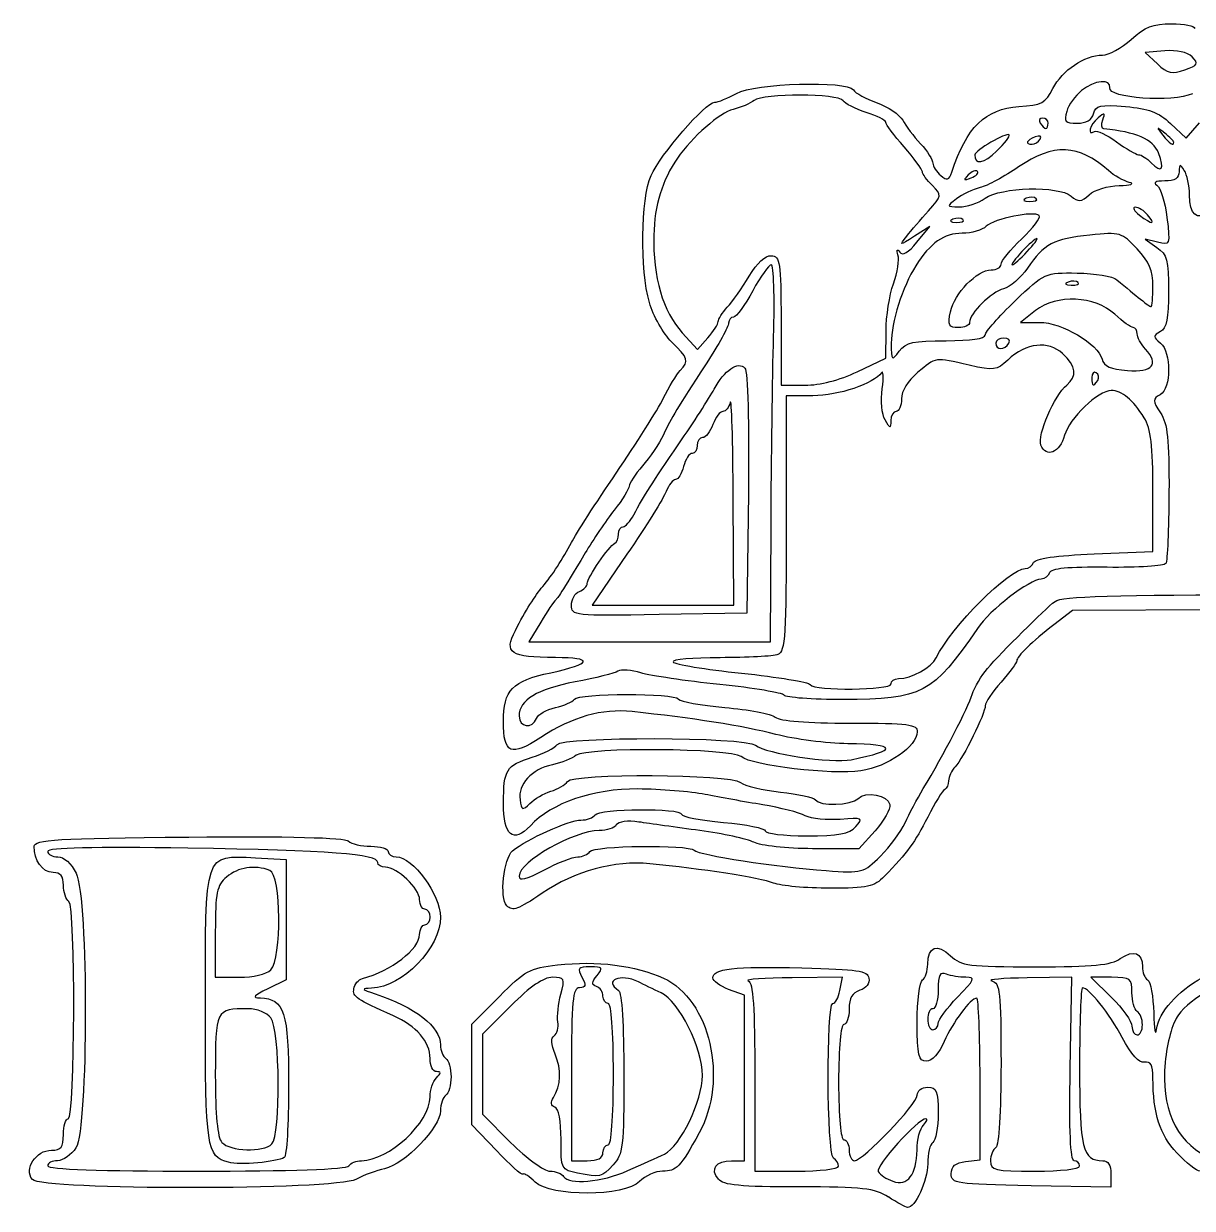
# Model space of a CAD drawing. Extents: x 2.03 to 5.27, y 7.1 to 8.91.
# Drawn here: x 2.029 to 2.773, y 7.865 to 8.618 of the extents above; entities that cross this region are included whole.
import ezdxf

# ---------------------------------------------------------------- set-up
doc = ezdxf.new("R2010")
doc.units = 0
doc.layers.add('Layer_1', color=7, linetype='CONTINUOUS')

msp = doc.modelspace()

# ---------------------------------------------------------------- linework, layer by layer
at = {"layer": 'Layer_1', "color": 7}
for p, q in [((2.755092, 8.601119), (2.742599, 8.600082)), ((2.742599, 8.600082), (2.75038, 8.592868)), ((2.772486, 8.597255), (2.772486, 8.597256)), ((2.68085, 8.555082), (2.68085, 8.555082)), ((2.758762, 8.554911), (2.768641, 8.545678)), ((2.768641, 8.545678), (2.777154, 8.55538)), ((2.656046, 8.547664), (2.656046, 8.547664)), ((2.675826, 8.545044), (2.675826, 8.545044)), ((2.76085, 8.543007), (2.76085, 8.543007)), ((2.751061, 8.536193), (2.751061, 8.536193)), ((2.635938, 8.524438), (2.635938, 8.524438)), ((2.640693, 8.507347), (2.640693, 8.507347)), ((2.673281, 8.507097), (2.673281, 8.507097)), ((2.626614, 8.493763), (2.626614, 8.493763)), ((2.744183, 8.496754), (2.744183, 8.496749)), ((2.60557, 8.489478), (2.59571, 8.483171)), ((2.597377, 8.479455), (2.60557, 8.489478)), ((2.750543, 8.47932), (2.742516, 8.481277)), ((2.742516, 8.481277), (2.750016, 8.476107)), ((2.667516, 8.473416), (2.667516, 8.473416)), ((2.699947, 8.453763), (2.699947, 8.453763)), ((2.672813, 8.435911), (2.663284, 8.428416)), ((2.51085, 8.429367), (2.51085, 8.38841)), ((2.663284, 8.428416), (2.675472, 8.428416)), ((2.447977, 8.421777), (2.457787, 8.411035)), ((2.457787, 8.411035), (2.464319, 8.418566)), ((2.577516, 8.405566), (2.577663, 8.422824)), ((2.615993, 8.416749), (2.615993, 8.416749)), ((2.65585, 8.415083), (2.65585, 8.415083)), ((2.742808, 8.411426), (2.742808, 8.411426)), ((2.559389, 8.396991), (2.577516, 8.405566)), ((2.55939, 8.396985), (2.559389, 8.396991)), ((2.51085, 8.38841), (2.526056, 8.38841)), ((2.712374, 8.391519), (2.712374, 8.391519)), ((2.531179, 8.381748), (2.514182, 8.381748)), ((2.514182, 8.381748), (2.514182, 8.300438)), ((2.747516, 8.282605), (2.747516, 8.320628)), ((2.48085, 8.248415), (2.480463, 8.315916)), ((2.480463, 8.315916), (2.480463, 8.315916)), ((2.49008, 8.319851), (2.489183, 8.243415)), ((2.504183, 8.225082), (2.504507, 8.299249)), ((2.504507, 8.299249), (2.504507, 8.299249)), ((2.710202, 8.281068), (2.747516, 8.282605)), ((2.412787, 8.280851), (2.39064, 8.248415)), ((2.377516, 8.248439), (2.377516, 8.248439)), ((2.39064, 8.248415), (2.435745, 8.248415)), ((2.435745, 8.248415), (2.48085, 8.248415)), ((2.69638, 8.245007), (2.684567, 8.235997)), ((2.832782, 8.245879), (2.69638, 8.245007)), ((2.357902, 8.237582), (2.350306, 8.225082)), ((2.489183, 8.243415), (2.433349, 8.242501)), ((2.350306, 8.225082), (2.427244, 8.225082)), ((2.427244, 8.225082), (2.504183, 8.225082)), ((2.580849, 8.198415), (2.58085, 8.198415)), ((2.570747, 8.104964), (2.560432, 8.093412)), ((2.176309, 8.08776), (2.19585, 8.086749)), ((2.19585, 8.086749), (2.19585, 8.048447)), ((2.38146, 8.088412), (2.38146, 8.088415)), ((2.560432, 8.093412), (2.530864, 8.093563)), ((2.336406, 8.057305), (2.336405, 8.057304)), ((2.19585, 8.048447), (2.19585, 8.010145)), ((2.150849, 8.040524), (2.150849, 8.011749)), ((2.150849, 8.011749), (2.166087, 8.011749)), ((2.186087, 8.016511), (2.186088, 8.016511)), ((2.549925, 8.011745), (2.517888, 8.011482)), ((2.548332, 8.003412), (2.549925, 8.011745)), ((2.69585, 8.011757), (2.667517, 8.011366)), ((2.694868, 7.95342), (2.69585, 8.011757)), ((2.721112, 8.011749), (2.70804, 8.011749)), ((2.70804, 8.011749), (2.721112, 7.998935)), ((2.19585, 8.010145), (2.184183, 8.00444)), ((2.487517, 8.000287), (2.477517, 8.004062)), ((2.314183, 7.981892), (2.331683, 7.999622)), ((2.487517, 7.947685), (2.487517, 8.000287)), ((2.338965, 7.993633), (2.320849, 7.975517)), ((2.314183, 7.949913), (2.314183, 7.981892)), ((2.61085, 7.982442), (2.61085, 7.982442)), ((2.74085, 7.981552), (2.74085, 7.981552)), ((2.320849, 7.975517), (2.320849, 7.950082)), ((2.314183, 7.917934), (2.314183, 7.949913)), ((2.320849, 7.950082), (2.320849, 7.924647)), ((2.377516, 7.950082), (2.377516, 7.895082)), ((2.487517, 7.895082), (2.487517, 7.947685)), ((2.494183, 7.948134), (2.494183, 7.888412)), ((2.637517, 7.895524), (2.637517, 7.94697)), ((2.320849, 7.924647), (2.338965, 7.906531)), ((2.329737, 7.901507), (2.314183, 7.917934)), ((2.18685, 7.905749), (2.18685, 7.905749)), ((2.397516, 7.900082), (2.397517, 7.900082)), ((2.597411, 7.901912), (2.597411, 7.901912)), ((2.159266, 7.894049), (2.159266, 7.894049)), ((2.23585, 7.891749), (2.23585, 7.891749)), ((2.377516, 7.895082), (2.387516, 7.895082)), ((2.47938, 7.895082), (2.487517, 7.895082)), ((2.547516, 7.891548), (2.547517, 7.891548)), ((2.62835, 7.89447), (2.637517, 7.895524)), ((2.70085, 7.891748), (2.70085, 7.891749)), ((2.0344, 7.883152), (2.0344, 7.883154)), ((2.413386, 7.888748), (2.413386, 7.888748)), ((2.494183, 7.888412), (2.52085, 7.888412)), ((2.72085, 7.886662), (2.72085, 7.878242)), ((2.354461, 7.881471), (2.354461, 7.881471)), ((2.72085, 7.878242), (2.670017, 7.879162)), ((2.579183, 7.871975), (2.579183, 7.871971))]:
    msp.add_line(p, q, dxfattribs=at)
for points in [[(2.733646, 8.608415), (2.742366, 8.61638), (2.747606, 8.618415), (2.759389, 8.618415)], [(2.759389, 8.618415), (2.767526, 8.618415), (2.774184, 8.617078), (2.774184, 8.615443)], [(2.715378, 8.598415), (2.719404, 8.598415), (2.727625, 8.602915), (2.733646, 8.608415)], [(2.772486, 8.597256), (2.769444, 8.600298), (2.762849, 8.601762), (2.755092, 8.601119)], [(2.6839, 8.57716), (2.689759, 8.588705), (2.704139, 8.598415), (2.715378, 8.598415)], [(2.75038, 8.592868), (2.756902, 8.58682), (2.759715, 8.586195), (2.767773, 8.589004)], [(2.767773, 8.589004), (2.776231, 8.591953), (2.776797, 8.592944), (2.772486, 8.597255)], [(2.482517, 8.574064), (2.494225, 8.580629), (2.552945, 8.582373), (2.556875, 8.576271)], [(2.662233, 8.565704), (2.67677, 8.56663), (2.679211, 8.567921), (2.6839, 8.57716)], [(2.720017, 8.57766), (2.721232, 8.583625), (2.710326, 8.582522), (2.702038, 8.575841)], [(2.772714, 8.573838), (2.760175, 8.568017), (2.718665, 8.571028), (2.720017, 8.57766)], [(2.468659, 8.568436), (2.470781, 8.568446), (2.477017, 8.57098), (2.482517, 8.574064)], [(2.493766, 8.569623), (2.491246, 8.567628), (2.48522, 8.565051), (2.480377, 8.563897)], [(2.550323, 8.569428), (2.547355, 8.574007), (2.499515, 8.574173), (2.493766, 8.569623)], [(2.565017, 8.561968), (2.558142, 8.564209), (2.551529, 8.567566), (2.550323, 8.569428)], [(2.556875, 8.576271), (2.558145, 8.574301), (2.564943, 8.570627), (2.571983, 8.568107)], [(2.702038, 8.575841), (2.698109, 8.572674), (2.693883, 8.566707), (2.692647, 8.562582)], [(2.428126, 8.521748), (2.433953, 8.535093), (2.462873, 8.568405), (2.468659, 8.568436)], [(2.480377, 8.563897), (2.472013, 8.561903), (2.454117, 8.546247), (2.44495, 8.532905)], [(2.577517, 8.555615), (2.577517, 8.556868), (2.571892, 8.559726), (2.565017, 8.561968)], [(2.571983, 8.568107), (2.579022, 8.565588), (2.586355, 8.560587), (2.588277, 8.556994)], [(2.619466, 8.523873), (2.628817, 8.552498), (2.64093, 8.564345), (2.662233, 8.565704)], [(2.692647, 8.562582), (2.690712, 8.556121), (2.691629, 8.555082), (2.699271, 8.555082)], [(2.709733, 8.56117), (2.711101, 8.566403), (2.713962, 8.567039), (2.730104, 8.565701)], [(2.71557, 8.55722), (2.717326, 8.561795), (2.716838, 8.562001), (2.712593, 8.558479)], [(2.730104, 8.565701), (2.744723, 8.564488), (2.751071, 8.562098), (2.758762, 8.554911)], [(2.589119, 8.54004), (2.582738, 8.547353), (2.577517, 8.554362), (2.577517, 8.555615)], [(2.588277, 8.556994), (2.5902, 8.553401), (2.595316, 8.546642), (2.599645, 8.541973)], [(2.67732, 8.558416), (2.675378, 8.558416), (2.674717, 8.556916), (2.67585, 8.555082)], [(2.67585, 8.555082), (2.676983, 8.553249), (2.678572, 8.551749), (2.67938, 8.551749)], [(2.68085, 8.555082), (2.68085, 8.556916), (2.679262, 8.558416), (2.67732, 8.558416)], [(2.67938, 8.551749), (2.680189, 8.551749), (2.68085, 8.553249), (2.68085, 8.555082)], [(2.699271, 8.555082), (2.705056, 8.555082), (2.708694, 8.557199), (2.709733, 8.56117)], [(2.712593, 8.558479), (2.7073, 8.554086), (2.705403, 8.546715), (2.710353, 8.549775)], [(2.716327, 8.551494), (2.714756, 8.551634), (2.714415, 8.554211), (2.71557, 8.55722)], [(2.656046, 8.547664), (2.654283, 8.549427), (2.634183, 8.537709), (2.634183, 8.534919)], [(2.648084, 8.537293), (2.653234, 8.542226), (2.656817, 8.546893), (2.656046, 8.547664)], [(2.67269, 8.546354), (2.666915, 8.544138), (2.665859, 8.541749), (2.670653, 8.541749)], [(2.675826, 8.545044), (2.676994, 8.546934), (2.675656, 8.547492), (2.67269, 8.546354)], [(2.710353, 8.549775), (2.711913, 8.550739), (2.718204, 8.547827), (2.724334, 8.543305)], [(2.751061, 8.536193), (2.747806, 8.544756), (2.736623, 8.549682), (2.716327, 8.551494)], [(2.755017, 8.548841), (2.74973, 8.552987), (2.749612, 8.552869), (2.753758, 8.547582)], [(2.753758, 8.547582), (2.758113, 8.54203), (2.76085, 8.540264), (2.76085, 8.543007)], [(2.76085, 8.543007), (2.76085, 8.5437), (2.758225, 8.546325), (2.755017, 8.548841)], [(2.600786, 8.524243), (2.600753, 8.525618), (2.595501, 8.532727), (2.589119, 8.54004)], [(2.599645, 8.541973), (2.603975, 8.537303), (2.607517, 8.531777), (2.607517, 8.529691)], [(2.719183, 8.524999), (2.700189, 8.541858), (2.68422, 8.542501), (2.662057, 8.527298)], [(2.670653, 8.541749), (2.672378, 8.541749), (2.674706, 8.543232), (2.675826, 8.545044)], [(2.724334, 8.543305), (2.730464, 8.538782), (2.736795, 8.535082), (2.738403, 8.535082)], [(2.44495, 8.532905), (2.435183, 8.51869), (2.430374, 8.503009), (2.429896, 8.483817)], [(2.634183, 8.534919), (2.634183, 8.528457), (2.639876, 8.529429), (2.648084, 8.537293)], [(2.738403, 8.535082), (2.740011, 8.535082), (2.743648, 8.532761), (2.746485, 8.529923)], [(2.746485, 8.529923), (2.753338, 8.52307), (2.755122, 8.525514), (2.751061, 8.536193)], [(2.607162, 8.515431), (2.603691, 8.518903), (2.600821, 8.522868), (2.600786, 8.524243)], [(2.607517, 8.529691), (2.607517, 8.527605), (2.609749, 8.524045), (2.612477, 8.521781)], [(2.612477, 8.521781), (2.616535, 8.518414), (2.617807, 8.518795), (2.619466, 8.523873)], [(2.635938, 8.524438), (2.634912, 8.525465), (2.632222, 8.524441), (2.629961, 8.522162)], [(2.631827, 8.520296), (2.635115, 8.521548), (2.636965, 8.523412), (2.635938, 8.524438)], [(2.662057, 8.527298), (2.653143, 8.521183), (2.6421, 8.515248), (2.637517, 8.514109)], [(2.732517, 8.517469), (2.72885, 8.518355), (2.72285, 8.521744), (2.719183, 8.524999)], [(2.764234, 8.524249), (2.764201, 8.520132), (2.761485, 8.518401), (2.755016, 8.518365)], [(2.767516, 8.525082), (2.764755, 8.529355), (2.764278, 8.529234), (2.764234, 8.524249)], [(2.770798, 8.509446), (2.770765, 8.515296), (2.769293, 8.522332), (2.767516, 8.525082)], [(2.427069, 8.441085), (2.42102, 8.461898), (2.421609, 8.506822), (2.428126, 8.521748)], [(2.629961, 8.522162), (2.626694, 8.51887), (2.627076, 8.518488), (2.631827, 8.520296)], [(2.726112, 8.515469), (2.733301, 8.515682), (2.736183, 8.516582), (2.732517, 8.517469)], [(2.755016, 8.518365), (2.749046, 8.518331), (2.747333, 8.517372), (2.750104, 8.515613)], [(2.604662, 8.499379), (2.613309, 8.508937), (2.613356, 8.509237), (2.607162, 8.515431)], [(2.637517, 8.514109), (2.632933, 8.512971), (2.626183, 8.509771), (2.622517, 8.507)], [(2.640693, 8.507347), (2.650904, 8.5145), (2.68736, 8.51546), (2.6954, 8.508789)], [(2.6954, 8.508789), (2.700192, 8.504812), (2.701823, 8.504929), (2.707008, 8.509623)], [(2.707008, 8.509623), (2.710327, 8.512626), (2.718924, 8.515257), (2.726112, 8.515469)], [(2.750104, 8.515613), (2.752444, 8.514128), (2.755306, 8.504914), (2.756464, 8.495138)], [(2.783208, 8.498962), (2.775706, 8.492774), (2.770859, 8.496869), (2.770798, 8.509446)], [(2.622517, 8.507), (2.615997, 8.502073), (2.616036, 8.501959), (2.624275, 8.501855)], [(2.624275, 8.501855), (2.628909, 8.5018), (2.636297, 8.504268), (2.640693, 8.507347)], [(2.666892, 8.50736), (2.664233, 8.506295), (2.665022, 8.505506), (2.668906, 8.505346)], [(2.673281, 8.507097), (2.672173, 8.508204), (2.669298, 8.508323), (2.666892, 8.50736)], [(2.668906, 8.505346), (2.67242, 8.505202), (2.674388, 8.505989), (2.673281, 8.507097)], [(2.736275, 8.501643), (2.734208, 8.501588), (2.735428, 8.499335), (2.738987, 8.496643)], [(2.744183, 8.496749), (2.741901, 8.499499), (2.738342, 8.501702), (2.736275, 8.501643)], [(2.59085, 8.483249), (2.5936, 8.486764), (2.599816, 8.494022), (2.604662, 8.499379)], [(2.620225, 8.494027), (2.617566, 8.492962), (2.618355, 8.492173), (2.622239, 8.492013)], [(2.626614, 8.493763), (2.625506, 8.494871), (2.622631, 8.494989), (2.620225, 8.494027)], [(2.622239, 8.492013), (2.625752, 8.491868), (2.627721, 8.492656), (2.626614, 8.493763)], [(2.675187, 8.496301), (2.671941, 8.499547), (2.646366, 8.494409), (2.641488, 8.48953)], [(2.664033, 8.481605), (2.671284, 8.488572), (2.676303, 8.495185), (2.675187, 8.496301)], [(2.738987, 8.496643), (2.747299, 8.490356), (2.749452, 8.4904), (2.744183, 8.496754)], [(2.756464, 8.495138), (2.758537, 8.477635), (2.758446, 8.477393), (2.750543, 8.47932)], [(2.641488, 8.48953), (2.639042, 8.487084), (2.632127, 8.485083), (2.626122, 8.485083)], [(2.429896, 8.483817), (2.429239, 8.457391), (2.435701, 8.435217), (2.447977, 8.421777)], [(2.59571, 8.483171), (2.586005, 8.476963), (2.585929, 8.476964), (2.59085, 8.483249)], [(2.586369, 8.473091), (2.588254, 8.470641), (2.591889, 8.472742), (2.597377, 8.479455)], [(2.626122, 8.485083), (2.614529, 8.485083), (2.605928, 8.47906), (2.596648, 8.464444)], [(2.65085, 8.465344), (2.65085, 8.467321), (2.656782, 8.474639), (2.664033, 8.481605)], [(2.673679, 8.481749), (2.672762, 8.481749), (2.668489, 8.477999), (2.664183, 8.473416)], [(2.667516, 8.473416), (2.671822, 8.477999), (2.674595, 8.481749), (2.673679, 8.481749)], [(2.707456, 8.483936), (2.684291, 8.481514), (2.678175, 8.478288), (2.667659, 8.462941)], [(2.737412, 8.475194), (2.727627, 8.48567), (2.726682, 8.485945), (2.707456, 8.483936)], [(2.490531, 8.45778), (2.495628, 8.466347), (2.500786, 8.471083), (2.504698, 8.470788)], [(2.582406, 8.452978), (2.584935, 8.460071), (2.586227, 8.468321), (2.585279, 8.471312)], [(2.585279, 8.471312), (2.584202, 8.474707), (2.584611, 8.475375), (2.586369, 8.473091)], [(2.664183, 8.473416), (2.659877, 8.468833), (2.657104, 8.465083), (2.658021, 8.465083)], [(2.658021, 8.465083), (2.658938, 8.465083), (2.663211, 8.468833), (2.667516, 8.473416)], [(2.747516, 8.451397), (2.747516, 8.461249), (2.745081, 8.466985), (2.737412, 8.475194)], [(2.750016, 8.476107), (2.756557, 8.471597), (2.757516, 8.468024), (2.757516, 8.448175)], [(2.50469, 8.465082), (2.503161, 8.465082), (2.497827, 8.457582), (2.492838, 8.448416)], [(2.506152, 8.419249), (2.506877, 8.444457), (2.506218, 8.465082), (2.50469, 8.465082)], [(2.504698, 8.470788), (2.51032, 8.470365), (2.51085, 8.466793), (2.51085, 8.429367)], [(2.596648, 8.464444), (2.588165, 8.451084), (2.580939, 8.428284), (2.581004, 8.415083)], [(2.64467, 8.461749), (2.648069, 8.461749), (2.65085, 8.463367), (2.65085, 8.465344)], [(2.476683, 8.438026), (2.479892, 8.441482), (2.486123, 8.450371), (2.490531, 8.45778)], [(2.618703, 8.435183), (2.621032, 8.446827), (2.635617, 8.461749), (2.64467, 8.461749)], [(2.667659, 8.462941), (2.663401, 8.456727), (2.656542, 8.450795), (2.652417, 8.44976)], [(2.659793, 8.442019), (2.678668, 8.460018), (2.678809, 8.460082), (2.699359, 8.459786)], [(2.699359, 8.459786), (2.710702, 8.459622), (2.722053, 8.457719), (2.724583, 8.455557)], [(2.492838, 8.448416), (2.487849, 8.439249), (2.482361, 8.431749), (2.480642, 8.431749)], [(2.577663, 8.422824), (2.577741, 8.432316), (2.579878, 8.445885), (2.582406, 8.452978)], [(2.652417, 8.44976), (2.644623, 8.447804), (2.63085, 8.434157), (2.63085, 8.428391)], [(2.693558, 8.454027), (2.690899, 8.452962), (2.691689, 8.452173), (2.695572, 8.452013)], [(2.699947, 8.453763), (2.698839, 8.454871), (2.695964, 8.454989), (2.693558, 8.454027)], [(2.695572, 8.452013), (2.699086, 8.451868), (2.701055, 8.452656), (2.699947, 8.453763)], [(2.724583, 8.455557), (2.736802, 8.445114), (2.745312, 8.438416), (2.74636, 8.438416)], [(2.74636, 8.438416), (2.746996, 8.438416), (2.747516, 8.444257), (2.747516, 8.451397)], [(2.441143, 8.416085), (2.435906, 8.42122), (2.429572, 8.43247), (2.427069, 8.441085)], [(2.64085, 8.420353), (2.64085, 8.422334), (2.649374, 8.432084), (2.659793, 8.442019)], [(2.723321, 8.433546), (2.710621, 8.445322), (2.686229, 8.446464), (2.672813, 8.435911)], [(2.757516, 8.448175), (2.757516, 8.430999), (2.756237, 8.424698), (2.752306, 8.422497)], [(2.47085, 8.42892), (2.47085, 8.430473), (2.473475, 8.434571), (2.476683, 8.438026)], [(2.623766, 8.425083), (2.617658, 8.425083), (2.616961, 8.426473), (2.618703, 8.435183)], [(2.734982, 8.425082), (2.733589, 8.425082), (2.728341, 8.428891), (2.723321, 8.433546)], [(2.477516, 8.427897), (2.477516, 8.425778), (2.471071, 8.414153), (2.463194, 8.402063)], [(2.464319, 8.418566), (2.467911, 8.422708), (2.47085, 8.427367), (2.47085, 8.42892)], [(2.480642, 8.431749), (2.478923, 8.431749), (2.477516, 8.430015), (2.477516, 8.427897)], [(2.63085, 8.428391), (2.63085, 8.426571), (2.627662, 8.425083), (2.623766, 8.425083)], [(2.675472, 8.428416), (2.689413, 8.428416), (2.712618, 8.414762), (2.715153, 8.405067)], [(2.504507, 8.299249), (2.504685, 8.340041), (2.505425, 8.394041), (2.506152, 8.419249)], [(2.615993, 8.416749), (2.631583, 8.416749), (2.64085, 8.418093), (2.64085, 8.420353)], [(2.652713, 8.418416), (2.649855, 8.418416), (2.647516, 8.416916), (2.647516, 8.415083)], [(2.65585, 8.415083), (2.656983, 8.416916), (2.655572, 8.418416), (2.652713, 8.418416)], [(2.737516, 8.421178), (2.737516, 8.423325), (2.736376, 8.425082), (2.734982, 8.425082)], [(2.742808, 8.411426), (2.739898, 8.414642), (2.737516, 8.419031), (2.737516, 8.421178)], [(2.752306, 8.422497), (2.74758, 8.419853), (2.74758, 8.419179), (2.752306, 8.415257)], [(2.446683, 8.397769), (2.452446, 8.403931), (2.451986, 8.405453), (2.441143, 8.416085)], [(2.581004, 8.415083), (2.58106, 8.403952), (2.581293, 8.403722), (2.586099, 8.410083)], [(2.586099, 8.410083), (2.590346, 8.415703), (2.595038, 8.416749), (2.615993, 8.416749)], [(2.647516, 8.415083), (2.647516, 8.413249), (2.648928, 8.411749), (2.650653, 8.411749)], [(2.650653, 8.411749), (2.652378, 8.411749), (2.654717, 8.413249), (2.65585, 8.415083)], [(2.690016, 8.408515), (2.680962, 8.416996), (2.666771, 8.415343), (2.655184, 8.404457)], [(2.731316, 8.397792), (2.747511, 8.39663), (2.751701, 8.4016), (2.742808, 8.411426)], [(2.752306, 8.415257), (2.759382, 8.409384), (2.759254, 8.386386), (2.752124, 8.382396)], [(2.468244, 8.385866), (2.474883, 8.398037), (2.483388, 8.403877), (2.487902, 8.399364)], [(2.630603, 8.401175), (2.60852, 8.406272), (2.609632, 8.406432), (2.597772, 8.396453)], [(2.655184, 8.404457), (2.648106, 8.397807), (2.64626, 8.397561), (2.630603, 8.401175)], [(2.692683, 8.388554), (2.699516, 8.394225), (2.698693, 8.400387), (2.690016, 8.408515)], [(2.715153, 8.405067), (2.716371, 8.40041), (2.720455, 8.398571), (2.731316, 8.397792)], [(2.435933, 8.380031), (2.439554, 8.387336), (2.444391, 8.395318), (2.446683, 8.397769)], [(2.463194, 8.402063), (2.444189, 8.372894), (2.441552, 8.368508), (2.435959, 8.356749)], [(2.487902, 8.399364), (2.489656, 8.397609), (2.490592, 8.363438), (2.49008, 8.319851)], [(2.526056, 8.38841), (2.535472, 8.38841), (2.548167, 8.391676), (2.55939, 8.396985)], [(2.574787, 8.396401), (2.569965, 8.389323), (2.547421, 8.381748), (2.531179, 8.381748)], [(2.575235, 8.386136), (2.576238, 8.393615), (2.576037, 8.398235), (2.574787, 8.396401)], [(2.597772, 8.396453), (2.591542, 8.39121), (2.587516, 8.384668), (2.587516, 8.379786)], [(2.71146, 8.396372), (2.709902, 8.397334), (2.708627, 8.395939), (2.708627, 8.393269)], [(2.712374, 8.391519), (2.713428, 8.393225), (2.713017, 8.395409), (2.71146, 8.396372)], [(2.676196, 8.350382), (2.673846, 8.356505), (2.684898, 8.382093), (2.692683, 8.388554)], [(2.708627, 8.393269), (2.708627, 8.387648), (2.709679, 8.387157), (2.712374, 8.391519)], [(2.44585, 8.351121), (2.455016, 8.364456), (2.465094, 8.380091), (2.468244, 8.385866)], [(2.480463, 8.315916), (2.480251, 8.353041), (2.479391, 8.380791), (2.478552, 8.377582)], [(2.577029, 8.366309), (2.575039, 8.369734), (2.574232, 8.378656), (2.575235, 8.386136)], [(2.721046, 8.385074), (2.712749, 8.385063), (2.694185, 8.367244), (2.691324, 8.356546)], [(2.741916, 8.367699), (2.73484, 8.379134), (2.727693, 8.385084), (2.721046, 8.385074)], [(2.752124, 8.382396), (2.747176, 8.379626), (2.747194, 8.378674), (2.752346, 8.37081)], [(2.405933, 8.33244), (2.418812, 8.35131), (2.432312, 8.372726), (2.435933, 8.380031)], [(2.478552, 8.377582), (2.477713, 8.374374), (2.4756, 8.371749), (2.473856, 8.371749)], [(2.587516, 8.379786), (2.587516, 8.375366), (2.586016, 8.371749), (2.584183, 8.371749)], [(2.473856, 8.371749), (2.472112, 8.371749), (2.469259, 8.367999), (2.467516, 8.363416)], [(2.580748, 8.365916), (2.580659, 8.360591), (2.580332, 8.360625), (2.577029, 8.366309)], [(2.584183, 8.371749), (2.58235, 8.371749), (2.580804, 8.369124), (2.580748, 8.365916)], [(2.747516, 8.320628), (2.747516, 8.350423), (2.746305, 8.360608), (2.741916, 8.367699)], [(2.752346, 8.37081), (2.756895, 8.363866), (2.75792, 8.354241), (2.757749, 8.320029)], [(2.467516, 8.363416), (2.465774, 8.358832), (2.462811, 8.355082), (2.460932, 8.355082)], [(2.417113, 8.305916), (2.423893, 8.318627), (2.428581, 8.326001), (2.44585, 8.351121)], [(2.435959, 8.356749), (2.433343, 8.351249), (2.427373, 8.342391), (2.422693, 8.337064)], [(2.460932, 8.355082), (2.459053, 8.355082), (2.457516, 8.352832), (2.457516, 8.350082)], [(2.691324, 8.356546), (2.688367, 8.345491), (2.679465, 8.341864), (2.676196, 8.350382)], [(2.454247, 8.345082), (2.452448, 8.345082), (2.450036, 8.341332), (2.448885, 8.336749)], [(2.457516, 8.350082), (2.457516, 8.347332), (2.456045, 8.345082), (2.454247, 8.345082)], [(2.422693, 8.337064), (2.418012, 8.331737), (2.414183, 8.325953), (2.414183, 8.32421)], [(2.448885, 8.336749), (2.447735, 8.332166), (2.445419, 8.328416), (2.443739, 8.328416)], [(2.377458, 8.288328), (2.38024, 8.293721), (2.393054, 8.313571), (2.405933, 8.33244)], [(2.443739, 8.328416), (2.442059, 8.328416), (2.439391, 8.325012), (2.437809, 8.320851)], [(2.414183, 8.32421), (2.414183, 8.322467), (2.409915, 8.315576), (2.404699, 8.308895)], [(2.437809, 8.320851), (2.436227, 8.316691), (2.424967, 8.298691), (2.412787, 8.280851)], [(2.757749, 8.320029), (2.757634, 8.296812), (2.756751, 8.276541), (2.755788, 8.274983)], [(2.404699, 8.308895), (2.399483, 8.302215), (2.391169, 8.289999), (2.386223, 8.281749)], [(2.410315, 8.298416), (2.411854, 8.298416), (2.414913, 8.301791), (2.417113, 8.305916)], [(2.407516, 8.293693), (2.407516, 8.296291), (2.408776, 8.298416), (2.410315, 8.298416)], [(2.514182, 8.300438), (2.514182, 8.229369), (2.513518, 8.218873), (2.50891, 8.217105)], [(2.405016, 8.28786), (2.406391, 8.288471), (2.407516, 8.291096), (2.407516, 8.293693)], [(2.359183, 8.260366), (2.365067, 8.267249), (2.372263, 8.278259), (2.377458, 8.288328)], [(2.387516, 8.26224), (2.387516, 8.26592), (2.401407, 8.286256), (2.405016, 8.28786)], [(2.386223, 8.281749), (2.370131, 8.254905), (2.369206, 8.253436), (2.36734, 8.251749)], [(2.666296, 8.271749), (2.668495, 8.271749), (2.670878, 8.2735), (2.671591, 8.27564)], [(2.671591, 8.27564), (2.672434, 8.278168), (2.685953, 8.280069), (2.710202, 8.281068)], [(2.755788, 8.274983), (2.754825, 8.273425), (2.73804, 8.272345), (2.718488, 8.272584)], [(2.609677, 8.215078), (2.619111, 8.234684), (2.656141, 8.271749), (2.666296, 8.271749)], [(2.681617, 8.26905), (2.680889, 8.266868), (2.678544, 8.265055), (2.676405, 8.265021)], [(2.718488, 8.272584), (2.693627, 8.272887), (2.682542, 8.271825), (2.681617, 8.26905)], [(2.341784, 8.232385), (2.34825, 8.244916), (2.354317, 8.254675), (2.359183, 8.260366)], [(2.382516, 8.25721), (2.385266, 8.258266), (2.387516, 8.260529), (2.387516, 8.26224)], [(2.676405, 8.265021), (2.668976, 8.264906), (2.643816, 8.245472), (2.635797, 8.233656)], [(2.377516, 8.248439), (2.377516, 8.252208), (2.379766, 8.256155), (2.382516, 8.25721)], [(2.685224, 8.250915), (2.689299, 8.254092), (2.722669, 8.255082), (2.825709, 8.255082)], [(2.36734, 8.251749), (2.366327, 8.250832), (2.36208, 8.244457), (2.357902, 8.237582)], [(2.433349, 8.242501), (2.378939, 8.24161), (2.377516, 8.241762), (2.377516, 8.248439)], [(2.642159, 8.208163), (2.65136, 8.218747), (2.67842, 8.245611), (2.685224, 8.250915)], [(2.36735, 8.215133), (2.338477, 8.215199), (2.334354, 8.217983), (2.341784, 8.232385)], [(2.635797, 8.233656), (2.607616, 8.192128), (2.60061, 8.188415), (2.55042, 8.188415)], [(2.684567, 8.235997), (2.670614, 8.225354), (2.66085, 8.215897), (2.66085, 8.213023)], [(2.364337, 8.205542), (2.390762, 8.211342), (2.391935, 8.215074), (2.36735, 8.215133)], [(2.472046, 8.215082), (2.454672, 8.215082), (2.441215, 8.213853), (2.442143, 8.212351)], [(2.50891, 8.217105), (2.50601, 8.215992), (2.489421, 8.215082), (2.472046, 8.215082)], [(2.585693, 8.201749), (2.593884, 8.201749), (2.606687, 8.208864), (2.609677, 8.215078)], [(2.421702, 8.205453), (2.415755, 8.207312), (2.409179, 8.207777), (2.40709, 8.206485)], [(2.442143, 8.212351), (2.443071, 8.210849), (2.4627, 8.207641), (2.485762, 8.205222)], [(2.632556, 8.191749), (2.633974, 8.196332), (2.638295, 8.203718), (2.642159, 8.208163)], [(2.66085, 8.213023), (2.66085, 8.21189), (2.65635, 8.205838), (2.65085, 8.199574)], [(2.334183, 8.17446), (2.334183, 8.19454), (2.339586, 8.20011), (2.364337, 8.205542)], [(2.379914, 8.199683), (2.355376, 8.195008), (2.344183, 8.188183), (2.344183, 8.177898)], [(2.40709, 8.206485), (2.405001, 8.205194), (2.392772, 8.202133), (2.379914, 8.199683)], [(2.471831, 8.198019), (2.450208, 8.200249), (2.42765, 8.203594), (2.421702, 8.205453)], [(2.485762, 8.205222), (2.508824, 8.202803), (2.528492, 8.199532), (2.529468, 8.197953)], [(2.58085, 8.198415), (2.58085, 8.200249), (2.583029, 8.201749), (2.585693, 8.201749)], [(2.65085, 8.199574), (2.64535, 8.19331), (2.64085, 8.186526), (2.64085, 8.184499)], [(2.379341, 8.188672), (2.381788, 8.19263), (2.443192, 8.192715), (2.445634, 8.18876)], [(2.512861, 8.191191), (2.511918, 8.192717), (2.493454, 8.19579), (2.471831, 8.198019)], [(2.529468, 8.197953), (2.531984, 8.193881), (2.580849, 8.194321), (2.580849, 8.198415)], [(2.367253, 8.183357), (2.372856, 8.184588), (2.378296, 8.186979), (2.379341, 8.188672)], [(2.445634, 8.18876), (2.446649, 8.187119), (2.459862, 8.184703), (2.474998, 8.183391)], [(2.55042, 8.188415), (2.530706, 8.188415), (2.513805, 8.189664), (2.512861, 8.191191)], [(2.601395, 8.131749), (2.614347, 8.153289), (2.629956, 8.183343), (2.632556, 8.191749)], [(2.64085, 8.184499), (2.64085, 8.179494), (2.626853, 8.151143), (2.621684, 8.145678)], [(2.344183, 8.177898), (2.344183, 8.170705), (2.352641, 8.169588), (2.355268, 8.176434)], [(2.355268, 8.176434), (2.356257, 8.179011), (2.36165, 8.182127), (2.367253, 8.183357)], [(2.41615, 8.180765), (2.396734, 8.18278), (2.378009, 8.177485), (2.357906, 8.164295)], [(2.507516, 8.166277), (2.487135, 8.171553), (2.453481, 8.17689), (2.41615, 8.180765)], [(2.474998, 8.183391), (2.490133, 8.18208), (2.504623, 8.179298), (2.507199, 8.177209)], [(2.507199, 8.177209), (2.510159, 8.174808), (2.527629, 8.173412), (2.554699, 8.173412)], [(2.357906, 8.164295), (2.33892, 8.151837), (2.334183, 8.153867), (2.334183, 8.17446)], [(2.554699, 8.173412), (2.592383, 8.173412), (2.597517, 8.172749), (2.597517, 8.167875)], [(2.368231, 8.159731), (2.371682, 8.16507), (2.488174, 8.164787), (2.494634, 8.159425)], [(2.553348, 8.160375), (2.540057, 8.160536), (2.519433, 8.163192), (2.507516, 8.166277)], [(2.597517, 8.167875), (2.597516, 8.158638), (2.578761, 8.145674), (2.561696, 8.143115)], [(2.352516, 8.151748), (2.35985, 8.154113), (2.366921, 8.157705), (2.368231, 8.159731)], [(2.485393, 8.152124), (2.478972, 8.157453), (2.387038, 8.15819), (2.380547, 8.152964)], [(2.494634, 8.159425), (2.501206, 8.153969), (2.542882, 8.147645), (2.555546, 8.150182)], [(2.555546, 8.150182), (2.585675, 8.156217), (2.584861, 8.159992), (2.553348, 8.160375)], [(2.334234, 8.122477), (2.334301, 8.144043), (2.335728, 8.146335), (2.352516, 8.151748)], [(2.365362, 8.146941), (2.352182, 8.144126), (2.343316, 8.134572), (2.344748, 8.12473)], [(2.380547, 8.152964), (2.377963, 8.150884), (2.37113, 8.148174), (2.365362, 8.146941)], [(2.561696, 8.143115), (2.543365, 8.140366), (2.492295, 8.146396), (2.485393, 8.152124)], [(2.374903, 8.136361), (2.378313, 8.141672), (2.478603, 8.141093), (2.485069, 8.135726)], [(2.621684, 8.145678), (2.619392, 8.143256), (2.617517, 8.139256), (2.617517, 8.13679)], [(2.419803, 8.13155), (2.391431, 8.131766), (2.364869, 8.122696), (2.351336, 8.108169)], [(2.364338, 8.130088), (2.368836, 8.131494), (2.37359, 8.134317), (2.374903, 8.136361)], [(2.485069, 8.135726), (2.487707, 8.133537), (2.499133, 8.130777), (2.510461, 8.129593)], [(2.589757, 8.109981), (2.592299, 8.115537), (2.597536, 8.125332), (2.601395, 8.131749)], [(2.617517, 8.13679), (2.617517, 8.134323), (2.616392, 8.131805), (2.615017, 8.131194)], [(2.344748, 8.12473), (2.345744, 8.117891), (2.346345, 8.117663), (2.351005, 8.122349)], [(2.351005, 8.122349), (2.353841, 8.1252), (2.359841, 8.128683), (2.364338, 8.130088)], [(2.462516, 8.128086), (2.45335, 8.129882), (2.434129, 8.13144), (2.419803, 8.13155)], [(2.499183, 8.121471), (2.488183, 8.123313), (2.471683, 8.12629), (2.462516, 8.128086)], [(2.510461, 8.129593), (2.521788, 8.128409), (2.531848, 8.126159), (2.532816, 8.124593)], [(2.532816, 8.124593), (2.535344, 8.120504), (2.555515, 8.121078), (2.559798, 8.125361)], [(2.559798, 8.125361), (2.56484, 8.130402), (2.578911, 8.127815), (2.580088, 8.121631)], [(2.615017, 8.131194), (2.613642, 8.130583), (2.608767, 8.122683), (2.604184, 8.113639)], [(2.351336, 8.108169), (2.340496, 8.096533), (2.334174, 8.101822), (2.334234, 8.122477)], [(2.392516, 8.115082), (2.395039, 8.119164), (2.447516, 8.119575), (2.447516, 8.115512)], [(2.526313, 8.11457), (2.522391, 8.116523), (2.510183, 8.119629), (2.499183, 8.121471)], [(2.580088, 8.121631), (2.580624, 8.118818), (2.57642, 8.111318), (2.570747, 8.104964)], [(2.340016, 8.092205), (2.349144, 8.099751), (2.375848, 8.111749), (2.383518, 8.111749)], [(2.383518, 8.111749), (2.387334, 8.111749), (2.391383, 8.113249), (2.392516, 8.115082)], [(2.420406, 8.110541), (2.413278, 8.111618), (2.407369, 8.110871), (2.406043, 8.108725)], [(2.459183, 8.105113), (2.444516, 8.107092), (2.427067, 8.109535), (2.420406, 8.110541)], [(2.447516, 8.115512), (2.447516, 8.113915), (2.459516, 8.111562), (2.474183, 8.110283)], [(2.474183, 8.110283), (2.48885, 8.109004), (2.50085, 8.10656), (2.50085, 8.104853)], [(2.54858, 8.112222), (2.540254, 8.11156), (2.530234, 8.112617), (2.526313, 8.11457)], [(2.558434, 8.107587), (2.563405, 8.11308), (2.562822, 8.113355), (2.54858, 8.112222)], [(2.574157, 8.088902), (2.580195, 8.09494), (2.587215, 8.104426), (2.589757, 8.109981)], [(2.604184, 8.113639), (2.596029, 8.097546), (2.591303, 8.091084), (2.576596, 8.075917)], [(2.395185, 8.105079), (2.37908, 8.105079), (2.344183, 8.085283), (2.344183, 8.076148)], [(2.406043, 8.108725), (2.404804, 8.10672), (2.399917, 8.105079), (2.395185, 8.105079)], [(2.493573, 8.097614), (2.489325, 8.09976), (2.47385, 8.103134), (2.459183, 8.105113)], [(2.50085, 8.104853), (2.50085, 8.103145), (2.512617, 8.101748), (2.527, 8.101748)], [(2.527, 8.101748), (2.547681, 8.101748), (2.554255, 8.102969), (2.558434, 8.107587)], [(2.047634, 8.078415), (2.040893, 8.078415), (2.03524, 8.086264), (2.035629, 8.095082)], [(2.035629, 8.095082), (2.035819, 8.099387), (2.049483, 8.100205), (2.133965, 8.100967)], [(2.13335, 8.093878), (2.073405, 8.094828), (2.044183, 8.094164), (2.044183, 8.091853)], [(2.133965, 8.100967), (2.197114, 8.101536), (2.233287, 8.100646), (2.235465, 8.098467)], [(2.235465, 8.098467), (2.237327, 8.096605), (2.2438, 8.095082), (2.24985, 8.095082)], [(2.24985, 8.095082), (2.2559, 8.095082), (2.26085, 8.093582), (2.26085, 8.091749)], [(2.389183, 8.091749), (2.391556, 8.095588), (2.451816, 8.096345), (2.455559, 8.092582)], [(2.530864, 8.093563), (2.514601, 8.093641), (2.49782, 8.095469), (2.493573, 8.097614)], [(2.044183, 8.091853), (2.044183, 8.089963), (2.047074, 8.088415), (2.050606, 8.088415)], [(2.050606, 8.088415), (2.054481, 8.088415), (2.059109, 8.084246), (2.062273, 8.077903)], [(2.254183, 8.084746), (2.254183, 8.090151), (2.223846, 8.092443), (2.13335, 8.093878)], [(2.144497, 7.992205), (2.144491, 8.092388), (2.143515, 8.089456), (2.176309, 8.08776)], [(2.26085, 8.091749), (2.26085, 8.089915), (2.263168, 8.088415), (2.266001, 8.088415)], [(2.266001, 8.088415), (2.27644, 8.088415), (2.294183, 8.064281), (2.294183, 8.050082)], [(2.336405, 8.057304), (2.331588, 8.062122), (2.334203, 8.087399), (2.340016, 8.092205)], [(2.35999, 8.079998), (2.368683, 8.084626), (2.378345, 8.088412), (2.38146, 8.088412)], [(2.38146, 8.088415), (2.384574, 8.088415), (2.38805, 8.089915), (2.389183, 8.091749)], [(2.455559, 8.092582), (2.458642, 8.089483), (2.507751, 8.081902), (2.539514, 8.079622)], [(2.539514, 8.079622), (2.562771, 8.077953), (2.563368, 8.078113), (2.574157, 8.088902)], [(2.185577, 8.079725), (2.17591, 8.083435), (2.165278, 8.081814), (2.158026, 8.075524)], [(2.186088, 8.016511), (2.193255, 8.023677), (2.192824, 8.076944), (2.185577, 8.079725)], [(2.259158, 8.081749), (2.256422, 8.081749), (2.254183, 8.083098), (2.254183, 8.084746)], [(2.28085, 8.061148), (2.28085, 8.068135), (2.266516, 8.081749), (2.259158, 8.081749)], [(2.344183, 8.076148), (2.344183, 8.072825), (2.348484, 8.073872), (2.35999, 8.079998)], [(2.427419, 8.083997), (2.404807, 8.086182), (2.379765, 8.079322), (2.358867, 8.065218)], [(2.50611, 8.071651), (2.497348, 8.074983), (2.459893, 8.080859), (2.427419, 8.083997)], [(2.054183, 8.070279), (2.054183, 8.076145), (2.052355, 8.078415), (2.047634, 8.078415)], [(2.062273, 8.077903), (2.070141, 8.062132), (2.070023, 7.91534), (2.062134, 7.903298)], [(2.158026, 8.075524), (2.151714, 8.07005), (2.150849, 8.065832), (2.150849, 8.040524)], [(2.541971, 8.068417), (2.526927, 8.068417), (2.510789, 8.069872), (2.50611, 8.071651)], [(2.576596, 8.075917), (2.570218, 8.069339), (2.56596, 8.068417), (2.541971, 8.068417)], [(2.057619, 8.060019), (2.055729, 8.061187), (2.054183, 8.065804), (2.054183, 8.070279)], [(2.358867, 8.065218), (2.343257, 8.054683), (2.34013, 8.053582), (2.336406, 8.057305)], [(2.057275, 7.921749), (2.061683, 7.921749), (2.062021, 8.057298), (2.057619, 8.060019)], [(2.284183, 8.055082), (2.28235, 8.055082), (2.28085, 8.057812), (2.28085, 8.061148)], [(2.294183, 8.050082), (2.294183, 8.030465), (2.269935, 8.005491), (2.250236, 8.004819)], [(2.287517, 8.050082), (2.287517, 8.052832), (2.286017, 8.055082), (2.284183, 8.055082)], [(2.284183, 8.045082), (2.286017, 8.045082), (2.287517, 8.047332), (2.287517, 8.050082)], [(2.28085, 8.038996), (2.28085, 8.042344), (2.28235, 8.045082), (2.284183, 8.045082)], [(2.244475, 8.010978), (2.262719, 8.015852), (2.28085, 8.029817), (2.28085, 8.038996)], [(2.604183, 8.020082), (2.604183, 8.031401), (2.610139, 8.033579), (2.618812, 8.025431)], [(2.726781, 8.023608), (2.735281, 8.029562), (2.74085, 8.027507), (2.74085, 8.018415)], [(2.331683, 7.999622), (2.347777, 8.015928), (2.350751, 8.017535), (2.368693, 8.01962)], [(2.368693, 8.01962), (2.393215, 8.02247), (2.418577, 8.019311), (2.436005, 8.011236)], [(2.467517, 8.011396), (2.467517, 8.017284), (2.480423, 8.018724), (2.524143, 8.017712)], [(2.60085, 8.010082), (2.602683, 8.011215), (2.604183, 8.015715), (2.604183, 8.020082)], [(2.618812, 8.025431), (2.625667, 8.01899), (2.630095, 8.018415), (2.672823, 8.018415)], [(2.672823, 8.018415), (2.70957, 8.018415), (2.720927, 8.019508), (2.726781, 8.023608)], [(2.166087, 8.011749), (2.174849, 8.011749), (2.183349, 8.013773), (2.186087, 8.016511)], [(2.365363, 8.011749), (2.359781, 8.011749), (2.351176, 8.005844), (2.338965, 7.993633)], [(2.370705, 8.000915), (2.373448, 8.01102), (2.373088, 8.011749), (2.365363, 8.011749)], [(2.389474, 8.018415), (2.381648, 8.018415), (2.381031, 8.017638), (2.384183, 8.011749)], [(2.384183, 8.011749), (2.387031, 8.006428), (2.386718, 8.005082), (2.382634, 8.005082)], [(2.393758, 8.012873), (2.397823, 8.017798), (2.397346, 8.018415), (2.389474, 8.018415)], [(2.39335, 8.005929), (2.390102, 8.007022), (2.390192, 8.008553), (2.393758, 8.012873)], [(2.420062, 8.008804), (2.408795, 8.014536), (2.397426, 8.009652), (2.407517, 8.003415)], [(2.436005, 8.011236), (2.46575, 7.997453), (2.477456, 7.946711), (2.458737, 7.9127)], [(2.477517, 8.004062), (2.472017, 8.006138), (2.467517, 8.009438), (2.467517, 8.011396)], [(2.517888, 8.011482), (2.500267, 8.011337), (2.487725, 8.010462), (2.490016, 8.009537)], [(2.524143, 8.017712), (2.559851, 8.016886), (2.56592, 8.01596), (2.566832, 8.0112)], [(2.566832, 8.0112), (2.567459, 8.007932), (2.565078, 8.004757), (2.56104, 8.003476)], [(2.616123, 8.013773), (2.611915, 8.015387), (2.61085, 8.013367), (2.61085, 8.003773)], [(2.628466, 8.011749), (2.624577, 8.011749), (2.619023, 8.012659), (2.616123, 8.013773)], [(2.623193, 7.999109), (2.634153, 8.010333), (2.634744, 8.011749), (2.628466, 8.011749)], [(2.667517, 8.011366), (2.651934, 8.01115), (2.641809, 8.010289), (2.645017, 8.009451)], [(2.734183, 8.001946), (2.734183, 8.011128), (2.733356, 8.011749), (2.721112, 8.011749)], [(2.74085, 8.018415), (2.74085, 8.014965), (2.74235, 8.011215), (2.744183, 8.010082)], [(2.74984, 7.978585), (2.751587, 7.989799), (2.762902, 8.002604), (2.779107, 8.011706)], [(2.805332, 8.011486), (2.794989, 8.011865), (2.771246, 7.998334), (2.763729, 7.987777)], [(2.184183, 8.00444), (2.175185, 8.00004), (2.174114, 7.998699), (2.1795, 7.998575)], [(2.264183, 7.987283), (2.240507, 7.997725), (2.238233, 7.999275), (2.238991, 8.004444)], [(2.238991, 8.004444), (2.239417, 8.007346), (2.241885, 8.010287), (2.244475, 8.010978)], [(2.250236, 8.004819), (2.243505, 8.00459), (2.243797, 8.004131), (2.252517, 8.001242)], [(2.382634, 8.005082), (2.37824, 8.005082), (2.377516, 7.997309), (2.377516, 7.950082)], [(2.397517, 7.999804), (2.397517, 8.002402), (2.395642, 8.005158), (2.39335, 8.005929)], [(2.434657, 8.001767), (2.429813, 8.004018), (2.423245, 8.007185), (2.420062, 8.008804)], [(2.490016, 8.009537), (2.493132, 8.00828), (2.494183, 7.992792), (2.494183, 7.948134)], [(2.597517, 7.983218), (2.597517, 7.99686), (2.599017, 8.008949), (2.60085, 8.010082)], [(2.61085, 8.003773), (2.61085, 7.99716), (2.60935, 7.991749), (2.607517, 7.991749)], [(2.645017, 8.009451), (2.650253, 8.008082), (2.65085, 8.002684), (2.65085, 7.956701)], [(2.702668, 8.005082), (2.701668, 8.005082), (2.70085, 7.982475), (2.70085, 7.954844)], [(2.727988, 7.973362), (2.719771, 7.988867), (2.706828, 8.005082), (2.702668, 8.005082)], [(2.744183, 8.010082), (2.746017, 8.008949), (2.747741, 7.999485), (2.748016, 7.989052)], [(2.1795, 7.998575), (2.194702, 7.998226), (2.197517, 7.989468), (2.197517, 7.942516)], [(2.252517, 8.001242), (2.277994, 7.992799), (2.294183, 7.98018), (2.294183, 7.968764)], [(2.368835, 7.983415), (2.368246, 7.987082), (2.369088, 7.994957), (2.370705, 8.000915)], [(2.40085, 7.995082), (2.399017, 7.995082), (2.397517, 7.997207), (2.397517, 7.999804)], [(2.407517, 8.003415), (2.409503, 8.002188), (2.41085, 7.980813), (2.41085, 7.950514)], [(2.46085, 7.94928), (2.46085, 7.966574), (2.445894, 7.996545), (2.434657, 8.001767)], [(2.543794, 7.995078), (2.545414, 7.995078), (2.547456, 7.998828), (2.548332, 8.003412)], [(2.56104, 8.003476), (2.556173, 8.001931), (2.554183, 7.998462), (2.554183, 7.991524)], [(2.61085, 7.982442), (2.61085, 7.984656), (2.616404, 7.992156), (2.623193, 7.999109)], [(2.635408, 7.998415), (2.631452, 7.998415), (2.620193, 7.983441), (2.614729, 7.970915)], [(2.637517, 7.94697), (2.637517, 7.975265), (2.636568, 7.998415), (2.635408, 7.998415)], [(2.721112, 7.998935), (2.728301, 7.991888), (2.734183, 7.983638), (2.734183, 7.980602)], [(2.737517, 7.990082), (2.735683, 7.991215), (2.734183, 7.996554), (2.734183, 8.001946)], [(2.159266, 7.894049), (2.145252, 7.897904), (2.144502, 7.902887), (2.144497, 7.992205)], [(2.171589, 7.991749), (2.151097, 7.991749), (2.15085, 7.991247), (2.15085, 7.949585)], [(2.18621, 7.985915), (2.183691, 7.989234), (2.177387, 7.991749), (2.171589, 7.991749)], [(2.404183, 7.950082), (2.404183, 7.97786), (2.402908, 7.995082), (2.40085, 7.995082)], [(2.544183, 7.896745), (2.540027, 7.899314), (2.539648, 7.995078), (2.543794, 7.995078)], [(2.554183, 7.991524), (2.554183, 7.986148), (2.552683, 7.981749), (2.55085, 7.981749)], [(2.607517, 7.991749), (2.605683, 7.991749), (2.604183, 7.988749), (2.604183, 7.985083)], [(2.74085, 7.981552), (2.74085, 7.985111), (2.73935, 7.988949), (2.737517, 7.990082)], [(2.748016, 7.989052), (2.748291, 7.978618), (2.749112, 7.973908), (2.74984, 7.978585)], [(2.18685, 7.905749), (2.192611, 7.91151), (2.192079, 7.978184), (2.18621, 7.985915)], [(2.287517, 7.960044), (2.287517, 7.970723), (2.278886, 7.980798), (2.264183, 7.987283)], [(2.366512, 7.974557), (2.368378, 7.975762), (2.369424, 7.979749), (2.368835, 7.983415)], [(2.55085, 7.981749), (2.54883, 7.981749), (2.547517, 7.967304), (2.547517, 7.945082)], [(2.603397, 7.958415), (2.598306, 7.958415), (2.597517, 7.961743), (2.597517, 7.983218)], [(2.604183, 7.985083), (2.604183, 7.981416), (2.605683, 7.978416), (2.607517, 7.978416)], [(2.607517, 7.978416), (2.60935, 7.978416), (2.61085, 7.980228), (2.61085, 7.982442)], [(2.737517, 7.975082), (2.73935, 7.975082), (2.74085, 7.977994), (2.74085, 7.981552)], [(2.763729, 7.987777), (2.759823, 7.982292), (2.756522, 7.970454), (2.755326, 7.957639)], [(2.367078, 7.962807), (2.364435, 7.969187), (2.364247, 7.973093), (2.366512, 7.974557)], [(2.734183, 7.980602), (2.734183, 7.977566), (2.735683, 7.975082), (2.737517, 7.975082)], [(2.294183, 7.968764), (2.294183, 7.965122), (2.295683, 7.961215), (2.297517, 7.960082)], [(2.614729, 7.970915), (2.611388, 7.963255), (2.607001, 7.958415), (2.603397, 7.958415)], [(2.742154, 7.957728), (2.738639, 7.957086), (2.73376, 7.962471), (2.727988, 7.973362)], [(2.291517, 7.951749), (2.289317, 7.951749), (2.287517, 7.955482), (2.287517, 7.960044)], [(2.297517, 7.960082), (2.29935, 7.958949), (2.30085, 7.953699), (2.30085, 7.948415)], [(2.365997, 7.935279), (2.370906, 7.943156), (2.37128, 7.952663), (2.367078, 7.962807)], [(2.747553, 7.947728), (2.747531, 7.95599), (2.746189, 7.958465), (2.742154, 7.957728)], [(2.291517, 7.947749), (2.294628, 7.95086), (2.294628, 7.951749), (2.291517, 7.951749)], [(2.65085, 7.956701), (2.65085, 7.926146), (2.649505, 7.904644), (2.647517, 7.903415)], [(2.697368, 7.895082), (2.695043, 7.895082), (2.694212, 7.914463), (2.694868, 7.95342)], [(2.70085, 7.954844), (2.70085, 7.902775), (2.70275, 7.895082), (2.715612, 7.895082)], [(2.755326, 7.957639), (2.752633, 7.928803), (2.761639, 7.908353), (2.781752, 7.897635)], [(2.15085, 7.949585), (2.15085, 7.923837), (2.152202, 7.909932), (2.155017, 7.906735)], [(2.287517, 7.935563), (2.287517, 7.940065), (2.289317, 7.945549), (2.291517, 7.947749)], [(2.30085, 7.948415), (2.30085, 7.943132), (2.29935, 7.937882), (2.297517, 7.936749)], [(2.40085, 7.905082), (2.402908, 7.905082), (2.404183, 7.922304), (2.404183, 7.950082)], [(2.41085, 7.950514), (2.41085, 7.903956), (2.410278, 7.899058), (2.404053, 7.892377)], [(2.43666, 7.899298), (2.446698, 7.904067), (2.46085, 7.933307), (2.46085, 7.94928)], [(2.547517, 7.945082), (2.547517, 7.92286), (2.54883, 7.908415), (2.55085, 7.908415)], [(2.762728, 7.900087), (2.751809, 7.911664), (2.74763, 7.924785), (2.747553, 7.947728)], [(2.197517, 7.942516), (2.197517, 7.918477), (2.196249, 7.898025), (2.194699, 7.897067)], [(2.297517, 7.936749), (2.295683, 7.935616), (2.294183, 7.931088), (2.294183, 7.926687)], [(2.557589, 7.895082), (2.562985, 7.895082), (2.597517, 7.931055), (2.597517, 7.936676)], [(2.597517, 7.936676), (2.597517, 7.939527), (2.600437, 7.941749), (2.604183, 7.941749)], [(2.604183, 7.941749), (2.60995, 7.941749), (2.61085, 7.939527), (2.61085, 7.925279)], [(2.243868, 7.895082), (2.26126, 7.895082), (2.287517, 7.919434), (2.287517, 7.935563)], [(2.366927, 7.929168), (2.364392, 7.930012), (2.364063, 7.932176), (2.365997, 7.935279)], [(2.37085, 7.908554), (2.37085, 7.920398), (2.369333, 7.928365), (2.366927, 7.929168)], [(2.054183, 7.911749), (2.054183, 7.917249), (2.055575, 7.921749), (2.057275, 7.921749)], [(2.294183, 7.926687), (2.294183, 7.916403), (2.271183, 7.892679), (2.258607, 7.889991)], [(2.603096, 7.921745), (2.598025, 7.921745), (2.570643, 7.891443), (2.572703, 7.888111)], [(2.601517, 7.917745), (2.603717, 7.919945), (2.604427, 7.921745), (2.603096, 7.921745)], [(2.61085, 7.925279), (2.61085, 7.91622), (2.60935, 7.907882), (2.607517, 7.906749)], [(2.597411, 7.901912), (2.597466, 7.90842), (2.599317, 7.915545), (2.601517, 7.917745)], [(2.046652, 7.901749), (2.052798, 7.901749), (2.054183, 7.903588), (2.054183, 7.911749)], [(2.155017, 7.906735), (2.160126, 7.900931), (2.181375, 7.900273), (2.18685, 7.905749)], [(2.338965, 7.906531), (2.348929, 7.896568), (2.360091, 7.888415), (2.363769, 7.888415)], [(2.381267, 7.887165), (2.371039, 7.889211), (2.37085, 7.889599), (2.37085, 7.908554)], [(2.458737, 7.9127), (2.446582, 7.890615), (2.444472, 7.888415), (2.435442, 7.888415)], [(2.55085, 7.908415), (2.552683, 7.908415), (2.554183, 7.905415), (2.554183, 7.901749)], [(2.607517, 7.906749), (2.605683, 7.905616), (2.604183, 7.899474), (2.604183, 7.893101)], [(2.0344, 7.883154), (2.028886, 7.889799), (2.036759, 7.901749), (2.046652, 7.901749)], [(2.062134, 7.903298), (2.059173, 7.898779), (2.053923, 7.895082), (2.050467, 7.895082)], [(2.346682, 7.886469), (2.345917, 7.885705), (2.338292, 7.892471), (2.329737, 7.901507)], [(2.387516, 7.895082), (2.394183, 7.895082), (2.397516, 7.896749), (2.397516, 7.900082)], [(2.397517, 7.900082), (2.397517, 7.902832), (2.399017, 7.905082), (2.40085, 7.905082)], [(2.413386, 7.888748), (2.422075, 7.892597), (2.432548, 7.897345), (2.43666, 7.899298)], [(2.554183, 7.901749), (2.554183, 7.898082), (2.555716, 7.895082), (2.557589, 7.895082)], [(2.581995, 7.881974), (2.591319, 7.878524), (2.59727, 7.886221), (2.597411, 7.901912)], [(2.647517, 7.903415), (2.645684, 7.902282), (2.644184, 7.898444), (2.644184, 7.894885)], [(2.7776, 7.888415), (2.775475, 7.888415), (2.768782, 7.893668), (2.762728, 7.900087)], [(2.050467, 7.895082), (2.047011, 7.895082), (2.044184, 7.893582), (2.044184, 7.891749)], [(2.044184, 7.891749), (2.044184, 7.889605), (2.078007, 7.888415), (2.138987, 7.888415)], [(2.138987, 7.888415), (2.198594, 7.888415), (2.234555, 7.889653), (2.23585, 7.891749)], [(2.194699, 7.897067), (2.189971, 7.894145), (2.166259, 7.892125), (2.159266, 7.894049)], [(2.23585, 7.891749), (2.236983, 7.893582), (2.240591, 7.895082), (2.243868, 7.895082)], [(2.404053, 7.892377), (2.39653, 7.884302), (2.396089, 7.884201), (2.381267, 7.887165)], [(2.470971, 7.883266), (2.465588, 7.889756), (2.46938, 7.895082), (2.47938, 7.895082)], [(2.52085, 7.888412), (2.535516, 7.888412), (2.547516, 7.889823), (2.547516, 7.891548)], [(2.547517, 7.891548), (2.547517, 7.893273), (2.546017, 7.895612), (2.544183, 7.896745)], [(2.604183, 7.893101), (2.604183, 7.882286), (2.596063, 7.864778), (2.5913, 7.865326)], [(2.619183, 7.886749), (2.619183, 7.891543), (2.621757, 7.893711), (2.62835, 7.89447)], [(2.644184, 7.894885), (2.644184, 7.888988), (2.646693, 7.888415), (2.672517, 7.888415)], [(2.672517, 7.888415), (2.689184, 7.888415), (2.70085, 7.889788), (2.70085, 7.891748)], [(2.70085, 7.891749), (2.70085, 7.893582), (2.699283, 7.895082), (2.697368, 7.895082)], [(2.715612, 7.895082), (2.718991, 7.895082), (2.72085, 7.892094), (2.72085, 7.886662)], [(2.240336, 7.883196), (2.227345, 7.876177), (2.040222, 7.876139), (2.0344, 7.883152)], [(2.258607, 7.889991), (2.253424, 7.888883), (2.245202, 7.885826), (2.240336, 7.883196)], [(2.354461, 7.881471), (2.350947, 7.884985), (2.347446, 7.887234), (2.346682, 7.886469)], [(2.363769, 7.888415), (2.367447, 7.888415), (2.371383, 7.886915), (2.372516, 7.885082)], [(2.372516, 7.885082), (2.37597, 7.879493), (2.396693, 7.881352), (2.413386, 7.888748)], [(2.435442, 7.888415), (2.431083, 7.888415), (2.424517, 7.885415), (2.42085, 7.881749)], [(2.522091, 7.878394), (2.484944, 7.878405), (2.474149, 7.879436), (2.470971, 7.883266)], [(2.572703, 7.888111), (2.573892, 7.886186), (2.578074, 7.883424), (2.581995, 7.881974)], [(2.670017, 7.879162), (2.621712, 7.880036), (2.619183, 7.880414), (2.619183, 7.886749)], [(2.42085, 7.881749), (2.411243, 7.872142), (2.363988, 7.871944), (2.354461, 7.881471)], [(2.579183, 7.871971), (2.570532, 7.877513), (2.562833, 7.878379), (2.522091, 7.878394)], [(2.5913, 7.865326), (2.590136, 7.86546), (2.584683, 7.868452), (2.579183, 7.871975)]]:
    msp.add_open_spline(points, degree=3, dxfattribs=at)

doc.saveas('drawing.dxf')
